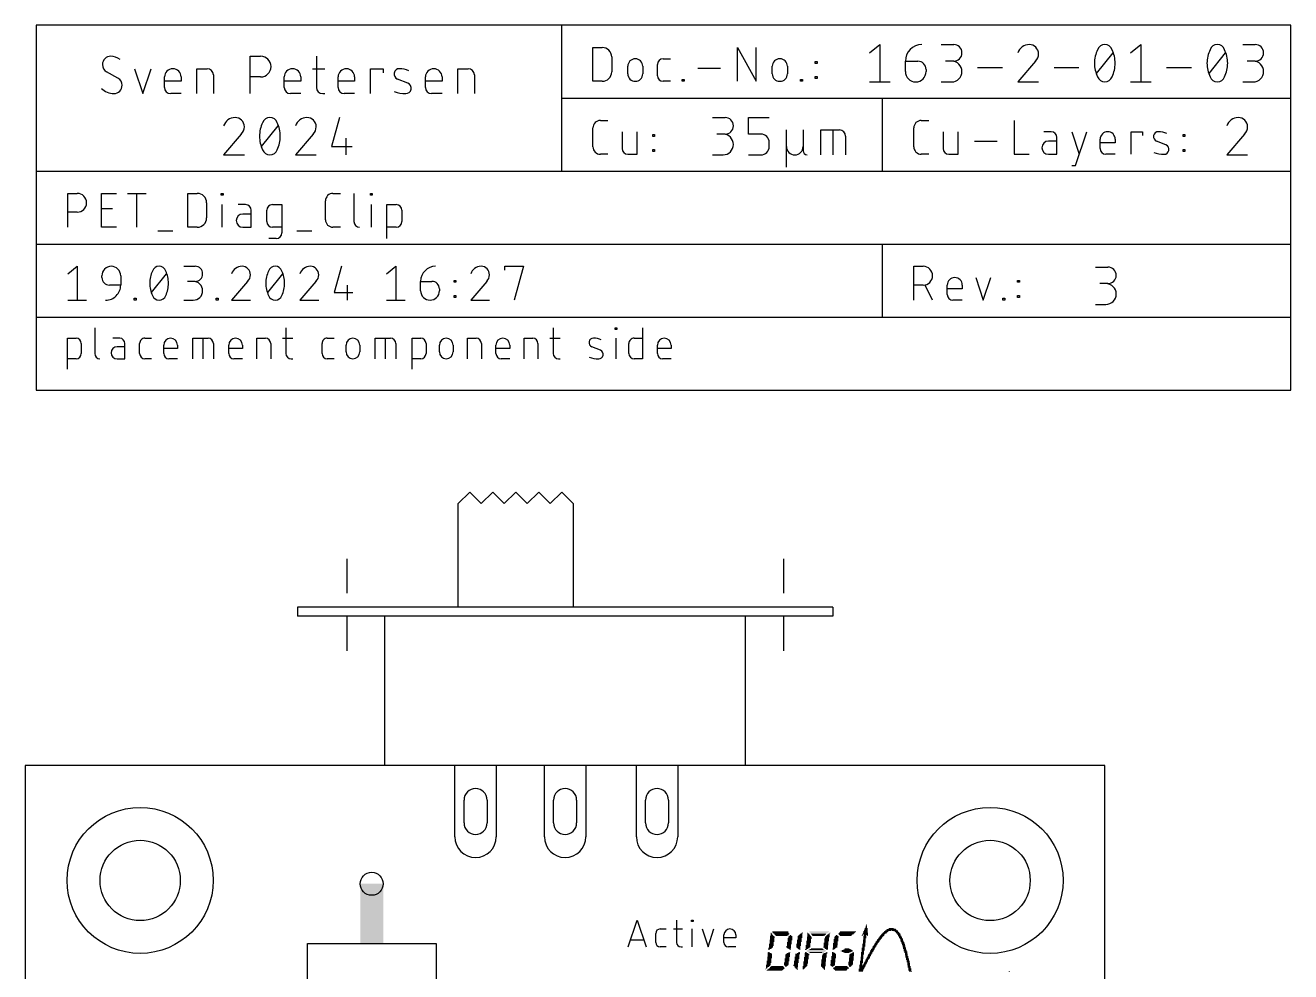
# Model space of a CAD drawing. Extents: x 0 to 55, y 0 to 109.
# Drawn here: x 0 to 55.1, y 68 to 109.2 of the extents above; entities that cross this region are included whole.
import ezdxf

# ---------------------------------------------------------------- set-up
doc = ezdxf.new("R2010")
doc.units = 0
for name, color, linetype in [('20', 30, 'CONTINUOUS'), ('21', 253, 'CONTINUOUS'), ('48', 6, 'CONTINUOUS'), ('51', 253, 'CONTINUOUS')]:
    doc.layers.add(name, color=color, linetype=linetype)

# ---------------------------------------------------------------- blocks, each defined once
blk = doc.blocks.new('RECT')
blk.add_solid([(-0.5, -0.5), (0.5, -0.5), (-0.5, 0.5), (0.5, 0.5)])

msp = doc.modelspace()

# ---------------------------------------------------------------- linework, layer by layer
at = {"layer": '20'}
for p, q in [((0, 77), (0, 0)), ((47, 77), (0, 77)), ((47, 0), (47, 77))]:
    msp.add_line(p, q, dxfattribs=at)
at = {"layer": '21'}
for p, q in [((3.0248, 96.0501), (3.0248, 94.9283)), ((11.3456, 96.0501), (11.3456, 94.9283)), ((22.9809, 96.0501), (22.9809, 94.9283)), ((25.6782, 95.9753), (25.6782, 96.0501)), ((25.6782, 96.0501), (25.753, 96.0501)), ((25.753, 95.9753), (25.6782, 95.9753)), ((25.753, 96.0501), (25.753, 95.9753)), ((26.8731, 96.0501), (26.8731, 94.7039)), ((1.8352, 94.2552), (1.8352, 95.6014)), ((1.8352, 95.6014), (2.2091, 95.6014)), ((2.4335, 95.377), (2.4335, 94.9283)), ((4.1083, 95.6014), (3.8091, 95.6014)), ((4.3327, 94.7039), (4.3327, 95.377)), ((4.9769, 94.9283), (4.9769, 95.377)), ((5.2012, 95.6014), (5.5004, 95.6014)), ((6.0244, 94.9283), (6.0244, 95.3022)), ((6.6227, 95.3022), (6.6227, 95.1526)), ((7.2893, 94.7039), (7.2893, 95.6014)), ((7.2893, 95.6014), (7.9624, 95.6014)), ((7.738, 94.7039), (7.738, 95.6014)), ((8.1867, 95.377), (8.1867, 94.7039)), ((8.8533, 94.9283), (8.8533, 95.3022)), ((9.4516, 95.3022), (9.4516, 95.1526)), ((10.0853, 94.7039), (10.0853, 95.6014)), ((10.0853, 95.6014), (10.4592, 95.6014)), ((10.6836, 95.377), (10.6836, 94.7039)), ((11.196, 95.6014), (11.6448, 95.6014)), ((12.9162, 94.9283), (12.9162, 95.377)), ((13.1406, 95.6014), (13.4397, 95.6014)), ((13.9637, 95.0031), (13.9637, 95.3022)), ((14.562, 95.3022), (14.562, 95.0031)), ((15.2286, 94.7039), (15.2286, 95.6014)), ((15.2286, 95.6014), (15.9017, 95.6014)), ((15.6773, 94.7039), (15.6773, 95.6014)), ((16.1261, 95.377), (16.1261, 94.7039)), ((16.8469, 94.2552), (16.8469, 95.6014)), ((16.8469, 95.6014), (17.2208, 95.6014)), ((17.4452, 95.377), (17.4452, 94.9283)), ((18.0246, 95.0031), (18.0246, 95.3022)), ((18.6229, 95.3022), (18.6229, 95.0031)), ((19.2566, 94.7039), (19.2566, 95.6014)), ((19.2566, 95.6014), (19.6305, 95.6014)), ((19.8549, 95.377), (19.8549, 94.7039)), ((20.4886, 94.9283), (20.4886, 95.3022)), ((21.0869, 95.3022), (21.0869, 95.1526)), ((21.7205, 94.7039), (21.7205, 95.6014)), ((21.7205, 95.6014), (22.0945, 95.6014)), ((22.3189, 95.377), (22.3189, 94.7039)), ((22.8313, 95.6014), (23.28, 95.6014)), ((25.7156, 94.7039), (25.7156, 95.6014)), ((26.2748, 94.9283), (26.2748, 95.377)), ((26.4991, 95.6014), (26.8731, 95.6014)), ((27.5153, 94.9283), (27.5153, 95.3022)), ((28.1137, 95.3022), (28.1137, 95.1526)), ((4.3327, 95.2274), (3.9961, 95.2274)), ((6.6227, 95.1526), (6.0244, 95.1526)), ((9.4516, 95.1526), (8.8533, 95.1526)), ((21.0869, 95.1526), (20.4886, 95.1526)), ((25.0356, 95.0778), (24.6617, 95.2274)), ((28.1137, 95.1526), (27.5153, 95.1526)), ((2.2091, 94.7039), (1.8352, 94.7039)), ((3.9961, 94.7039), (4.3327, 94.7039)), ((5.5004, 94.7039), (5.2012, 94.7039)), ((6.6227, 94.7039), (6.2487, 94.7039)), ((9.4516, 94.7039), (9.0777, 94.7039)), ((11.57, 94.7039), (11.6448, 94.7039)), ((13.4397, 94.7039), (13.1406, 94.7039)), ((17.2208, 94.7039), (16.8469, 94.7039)), ((21.0869, 94.7039), (20.7129, 94.7039)), ((23.2052, 94.7039), (23.28, 94.7039)), ((26.8731, 94.7039), (26.4991, 94.7039)), ((28.1137, 94.7039), (27.7397, 94.7039)), ((19.35, 88.9), (18.85, 88.4)), ((19.85, 88.4), (19.35, 88.9)), ((20.35, 88.9), (19.85, 88.4)), ((20.85, 88.4), (20.35, 88.9)), ((21.35, 88.9), (20.85, 88.4)), ((21.35, 88.9), (21.85, 88.4)), ((21.85, 88.4), (22.35, 88.9)), ((22.35, 88.9), (22.85, 88.4)), ((22.85, 88.4), (23.35, 88.9)), ((23.35, 88.9), (23.85, 88.4)), ((18.85, 83.9), (18.85, 88.4)), ((23.85, 88.4), (23.85, 83.9)), ((14, 86), (14, 84.5)), ((33, 86), (33, 84.5)), ((18.85, 83.9), (11.85, 83.9)), ((11.85, 83.9), (11.85, 83.5)), ((23.85, 83.9), (18.85, 83.9)), ((35.15, 83.9), (23.85, 83.9)), ((35.15, 83.9), (35.15, 83.5)), ((35.15, 83.5), (11.85, 83.5)), ((14, 83.5), (14, 82)), ((15.65, 77), (15.65, 83.5)), ((31.35, 77), (31.35, 83.5)), ((33, 83.5), (33, 82)), ((23.5, 77), (15.65, 77)), ((31.35, 77), (23.5, 77)), ((26.2446, 69.1071), (26.634, 70.2755)), ((26.634, 70.2755), (27.0235, 69.1071)), ((28.3506, 70.2755), (28.3506, 69.3018)), ((29.0019, 70.2105), (29.0019, 70.2755)), ((29.0019, 70.2755), (29.0668, 70.2755)), ((29.0668, 70.2105), (29.0019, 70.2105)), ((29.0668, 70.2755), (29.0668, 70.2105)), ((27.4425, 69.3018), (27.4425, 69.6912)), ((27.6372, 69.886), (27.8969, 69.886)), ((28.2207, 69.886), (28.6102, 69.886)), ((29.0343, 69.1071), (29.0343, 69.886)), ((29.4605, 69.886), (29.7201, 69.1071)), ((29.7201, 69.1071), (29.9798, 69.886)), ((30.413, 69.3018), (30.413, 69.6263)), ((30.9322, 69.4965), (30.413, 69.4965)), ((30.9322, 69.6263), (30.9322, 69.4965)), ((12.2813, 59.6525), (12.2813, 69.2525)), ((12.2813, 69.2525), (17.8813, 69.2525)), ((17.8813, 69.2525), (17.8813, 59.6525)), ((26.9261, 69.3992), (26.3419, 69.3992)), ((27.8969, 69.1071), (27.6372, 69.1071)), ((28.5453, 69.1071), (28.6102, 69.1071)), ((30.9322, 69.1071), (30.6077, 69.1071))]:
    msp.add_line(p, q, dxfattribs=at)
for centre, radius in [((5, 72), 3.1789), ((42, 72), 3.1789), ((5, 72), 1.7463), ((42, 72), 1.7463)]:
    msp.add_circle(centre, radius, dxfattribs=at)
for centre, radius, start, end in [((2.2091, 95.377), 0.2244, 0, 90), ((4.1083, 95.377), 0.2244, 0, 90), ((5.2012, 95.377), 0.2244, 89.9992, 180), ((6.3235, 95.3022), 0.2992, 0, 180), ((7.9624, 95.377), 0.2244, 0, 90), ((9.1525, 95.3022), 0.2992, 0, 180), ((10.4592, 95.377), 0.2244, 0, 90), ((13.1406, 95.377), 0.2244, 89.9992, 180), ((14.2629, 95.3022), 0.2992, 0, 180), ((15.9017, 95.377), 0.2244, 0, 90), ((17.2208, 95.377), 0.2244, 0, 90), ((18.3238, 95.3022), 0.2992, 0, 180), ((19.6305, 95.377), 0.2244, 0, 90), ((20.7877, 95.3022), 0.2992, 0, 180), ((22.0945, 95.377), 0.2244, 0, 90), ((24.7337, 95.4075), 0.1939, 89.181, 248.1986), ((24.7243, 94.7521), 0.8493, 65.7609, 89.181), ((26.4991, 95.377), 0.2244, 89.9992, 180), ((27.8145, 95.3022), 0.2992, 0, 180), ((2.2091, 94.9283), 0.2244, 270.0008, 0), ((3.2491, 94.9283), 0.2244, 180, 270), ((3.9961, 94.9657), 0.2618, 90, 270), ((5.2012, 94.9283), 0.2244, 180, 270), ((6.2487, 94.9283), 0.2244, 180, 270), ((9.0777, 94.9283), 0.2244, 180, 270), ((11.57, 94.9283), 0.2244, 180, 270), ((13.1406, 94.9283), 0.2244, 180, 270), ((14.2629, 95.0031), 0.2992, 180, 0), ((17.2208, 94.9283), 0.2244, 270.0008, 0), ((18.3238, 95.0031), 0.2992, 180, 0), ((20.7129, 94.9283), 0.2244, 180, 270), ((23.2052, 94.9283), 0.2244, 180, 270), ((24.979, 95.9722), 1.2684, 250.2096, 269.181), ((24.9636, 94.8978), 0.1939, 269.181, 68.1986), ((26.4991, 94.9283), 0.2244, 180, 270), ((27.7397, 94.9283), 0.2244, 180, 270), ((27.6372, 69.6912), 0.1947, 90, 180), ((30.6726, 69.6263), 0.2596, 0, 180), ((27.6372, 69.3018), 0.1947, 180, 270), ((28.5453, 69.3018), 0.1947, 180, 270), ((30.6077, 69.3018), 0.1947, 180, 270)]:
    msp.add_arc(centre, radius, start, end, dxfattribs=at)
at = {"layer": '48'}
for p, q in [((23.3362, 109.22), (0.4763, 109.22)), ((0.4763, 109.22), (0.4763, 102.87)), ((55.0862, 109.22), (23.3362, 109.22)), ((23.3362, 109.22), (23.3362, 106.045)), ((55.0862, 106.045), (55.0862, 109.22)), ((24.7079, 106.7816), (24.7079, 108.2548)), ((24.7079, 108.2548), (25.1171, 108.2548)), ((31.001, 106.7816), (31.001, 108.2548)), ((31.001, 108.2548), (31.8195, 106.7816)), ((31.8195, 106.7816), (31.8195, 108.2548)), ((36.7475, 108.0206), (37.199, 108.3818)), ((37.199, 108.3818), (37.199, 106.7562)), ((39.8737, 108.3818), (40.4156, 108.3818)), ((46.6333, 107.1174), (47.3558, 108.0206)), ((48.1061, 108.0206), (48.5577, 108.3818)), ((48.5577, 108.3818), (48.5577, 106.7562)), ((51.5311, 107.1174), (52.2536, 108.0206)), ((53.0039, 108.3818), (53.5458, 108.3818)), ((9.7942, 106.2482), (9.7942, 107.8738)), ((9.7942, 107.8738), (10.2458, 107.8738)), ((12.6758, 107.8738), (12.6758, 106.5191)), ((25.5263, 107.8456), (25.5263, 107.1908)), ((26.2267, 107.109), (26.2267, 107.4364)), ((26.8815, 107.4364), (26.8815, 107.109)), ((27.5172, 107.0271), (27.5172, 107.5182)), ((27.7627, 107.7637), (28.0901, 107.7637)), ((32.5199, 107.109), (32.5199, 107.4364)), ((33.1746, 107.4364), (33.1746, 107.109)), ((34.392, 107.5591), (34.392, 107.641)), ((34.392, 107.641), (34.4739, 107.641)), ((34.4739, 107.5591), (34.392, 107.5591)), ((34.4739, 107.641), (34.4739, 107.5591)), ((38.3106, 107.6593), (38.8524, 107.6593)), ((38.3106, 107.2078), (38.3106, 107.6593)), ((40.4156, 107.6593), (40.0543, 107.6593)), ((43.976, 107.6593), (43.2084, 106.7562)), ((53.5458, 107.6593), (53.1845, 107.6593)), ((4.0347, 106.9255), (3.538, 107.1965)), ((4.7572, 107.3319), (5.1185, 106.2482)), ((5.1185, 106.2482), (5.4797, 107.3319)), ((6.0598, 106.5191), (6.0598, 106.9707)), ((6.7823, 106.9707), (6.7823, 106.7901)), ((7.4666, 106.2482), (7.4666, 107.3319)), ((7.4666, 107.3319), (7.9182, 107.3319)), ((8.1891, 107.061), (8.1891, 106.2482)), ((10.2458, 106.9707), (9.7942, 106.9707)), ((11.2702, 106.5191), (11.2702, 106.9707)), ((11.9927, 106.9707), (11.9927, 106.7901)), ((12.4952, 107.3319), (13.0371, 107.3319)), ((13.6149, 106.5191), (13.6149, 106.9707)), ((14.3374, 106.9707), (14.3374, 106.7901)), ((15.0302, 106.2482), (15.0302, 107.3319)), ((15.0302, 107.3319), (15.5721, 107.3319)), ((15.5721, 107.3319), (15.5721, 107.1513)), ((16.6508, 106.6998), (16.1993, 106.8804)), ((17.4185, 106.5191), (17.4185, 106.9707)), ((18.141, 106.9707), (18.141, 106.7901)), ((18.8253, 106.2482), (18.8253, 107.3319)), ((18.8253, 107.3319), (19.2769, 107.3319)), ((19.5478, 107.061), (19.5478, 106.2482)), ((29.2839, 107.3545), (30.2661, 107.3545)), ((34.392, 106.9044), (34.392, 106.9862)), ((34.392, 106.9862), (34.4739, 106.9862)), ((34.4739, 106.9044), (34.392, 106.9044)), ((34.4739, 106.9862), (34.4739, 106.9044)), ((39.2137, 107.2981), (39.2137, 107.2078)), ((41.4507, 107.3884), (42.5344, 107.3884)), ((44.7854, 107.3884), (45.8691, 107.3884)), ((49.6832, 107.3884), (50.7669, 107.3884)), ((6.7823, 106.7901), (6.0598, 106.7901)), ((11.9927, 106.7901), (11.2702, 106.7901)), ((14.3374, 106.7901), (13.6149, 106.7901)), ((18.141, 106.7901), (17.4185, 106.7901)), ((25.1171, 106.7816), (24.7079, 106.7816)), ((28.0901, 106.7816), (27.7627, 106.7816)), ((28.5944, 106.7816), (28.5944, 106.8634)), ((28.5944, 106.8634), (28.6762, 106.8634)), ((28.6762, 106.7816), (28.5944, 106.7816)), ((28.6762, 106.8634), (28.6762, 106.7816)), ((33.7478, 106.7816), (33.7478, 106.8634)), ((33.7478, 106.8634), (33.8297, 106.8634)), ((33.8297, 106.7816), (33.7478, 106.7816)), ((33.8297, 106.8634), (33.8297, 106.7816)), ((36.7475, 106.7562), (37.6506, 106.7562)), ((39.8737, 106.7562), (40.3252, 106.7562)), ((43.2084, 106.7562), (44.1115, 106.7562)), ((48.1061, 106.7562), (49.0092, 106.7562)), ((53.0039, 106.7562), (53.4555, 106.7562)), ((6.7823, 106.2482), (6.3308, 106.2482)), ((11.9927, 106.2482), (11.5412, 106.2482)), ((12.9468, 106.2482), (13.0371, 106.2482)), ((14.3374, 106.2482), (13.8858, 106.2482)), ((18.141, 106.2482), (17.6894, 106.2482)), ((23.3362, 106.045), (23.3362, 102.87)), ((23.3362, 106.045), (37.3062, 106.045)), ((37.3062, 106.045), (55.0862, 106.045)), ((37.3062, 106.045), (37.3062, 102.87)), ((55.0862, 102.87), (55.0862, 106.045)), ((10.2872, 103.9424), (11.0097, 104.8456)), ((13.6844, 105.2068), (13.3231, 103.9424)), ((24.7079, 103.934), (24.7079, 104.7524)), ((25.0352, 105.0798), (25.3626, 105.0798)), ((29.9212, 105.2068), (30.4631, 105.2068)), ((31.4843, 104.4843), (31.4843, 105.2068)), ((31.4843, 105.2068), (32.3874, 105.2068)), ((33.1369, 103.0393), (33.1369, 104.6649)), ((33.8593, 104.6649), (33.8593, 103.9424)), ((34.6245, 103.5812), (34.6245, 104.6649)), ((34.6245, 104.6649), (35.4373, 104.6649)), ((35.1663, 103.5812), (35.1663, 104.6649)), ((38.6778, 103.934), (38.6778, 104.7524)), ((39.0052, 105.0798), (39.3326, 105.0798)), ((43.0471, 105.0798), (43.0471, 103.6066)), ((9.4014, 104.4843), (8.6338, 103.5812)), ((12.5277, 104.4843), (11.76, 103.5812)), ((13.9553, 104.3037), (13.9553, 103.5812)), ((25.9839, 104.5887), (25.9839, 103.8521)), ((26.6387, 103.6066), (26.6387, 104.5887)), ((27.311, 104.3841), (27.311, 104.466)), ((27.311, 104.466), (27.3928, 104.466)), ((27.3928, 104.3841), (27.311, 104.3841)), ((27.3928, 104.466), (27.3928, 104.3841)), ((30.4631, 104.4843), (30.1018, 104.4843)), ((32.0262, 104.4843), (31.4843, 104.4843)), ((32.3874, 103.9424), (32.3874, 104.1231)), ((35.7082, 104.394), (35.7082, 103.5812)), ((39.9539, 104.5887), (39.9539, 103.8521)), ((40.6087, 103.6066), (40.6087, 104.5887)), ((41.3264, 104.1795), (42.3085, 104.1795)), ((44.6652, 104.5887), (44.3378, 104.5887)), ((44.9107, 104.1795), (44.5424, 104.1795)), ((44.9107, 103.6066), (44.9107, 104.3432)), ((45.5534, 104.5887), (45.8807, 103.6066)), ((45.7171, 103.1155), (46.2081, 104.5887)), ((46.7922, 103.8521), (46.7922, 104.2614)), ((47.4469, 104.2614), (47.4469, 104.0977)), ((48.1405, 103.6066), (48.1405, 104.5887)), ((48.1405, 104.5887), (48.6316, 104.5887)), ((48.6316, 104.5887), (48.6316, 104.425)), ((49.6531, 104.0158), (49.2439, 104.1795)), ((50.3987, 104.3841), (50.3987, 104.466)), ((50.3987, 104.466), (50.4805, 104.466)), ((50.4805, 104.3841), (50.3987, 104.3841)), ((50.4805, 104.466), (50.4805, 104.3841)), ((53.0726, 104.4843), (52.305, 103.5812)), ((8.6338, 103.5812), (9.5369, 103.5812)), ((11.76, 103.5812), (12.6631, 103.5812)), ((13.3231, 103.9424), (14.2262, 103.9424)), ((25.3626, 103.6066), (25.0352, 103.6066)), ((26.2295, 103.6066), (26.6387, 103.6066)), ((27.311, 103.7294), (27.311, 103.8112)), ((27.311, 103.8112), (27.3928, 103.8112)), ((27.3928, 103.7294), (27.311, 103.7294)), ((27.3928, 103.8112), (27.3928, 103.7294)), ((29.9212, 103.5812), (30.3728, 103.5812)), ((31.4843, 103.5812), (32.0262, 103.5812)), ((33.8593, 103.9424), (33.8593, 103.7618)), ((39.3326, 103.6066), (39.0052, 103.6066)), ((40.1995, 103.6066), (40.6087, 103.6066)), ((43.0471, 103.6066), (43.7018, 103.6066)), ((44.5424, 103.6066), (44.9107, 103.6066)), ((47.4469, 104.0977), (46.7922, 104.0977)), ((47.4469, 103.6066), (47.0377, 103.6066)), ((50.3987, 103.7294), (50.3987, 103.8112)), ((50.3987, 103.8112), (50.4805, 103.8112)), ((50.4805, 103.7294), (50.3987, 103.7294)), ((50.4805, 103.8112), (50.4805, 103.7294)), ((52.305, 103.5812), (53.2081, 103.5812)), ((45.5534, 103.1155), (45.7171, 103.1155)), ((0.4763, 102.87), (0.4763, 99.695)), ((0.4763, 102.87), (23.3362, 102.87)), ((23.3362, 102.87), (37.3062, 102.87)), ((37.3062, 102.87), (55.0862, 102.87)), ((55.0862, 99.695), (55.0862, 102.87)), ((1.8478, 100.4316), (1.8478, 101.9048)), ((1.8478, 101.9048), (2.2571, 101.9048)), ((3.312, 100.4316), (3.312, 101.9048)), ((3.312, 101.9048), (3.9667, 101.9048)), ((4.4481, 101.9048), (5.2665, 101.9048)), ((4.8573, 100.4316), (4.8573, 101.9048)), ((7.0743, 100.4316), (7.0743, 101.9048)), ((7.0743, 101.9048), (7.4836, 101.9048)), ((7.8928, 101.4956), (7.8928, 100.8408)), ((8.5328, 101.823), (8.5328, 101.9048)), ((8.5328, 101.9048), (8.6146, 101.9048)), ((8.6146, 101.823), (8.5328, 101.823)), ((8.5737, 100.4316), (8.5737, 101.4137)), ((8.6146, 101.9048), (8.6146, 101.823)), ((9.588, 101.4137), (9.2606, 101.4137)), ((10.7622, 101.4137), (11.1715, 101.4137)), ((11.1715, 101.4137), (11.1715, 100.1861)), ((13.0652, 100.759), (13.0652, 101.5774)), ((13.3926, 101.9048), (13.72, 101.9048)), ((14.306, 101.9048), (14.306, 100.6771)), ((15.0242, 101.823), (15.0242, 101.9048)), ((15.0242, 101.9048), (15.106, 101.9048)), ((15.106, 101.823), (15.0242, 101.823)), ((15.0651, 100.4316), (15.0651, 101.4137)), ((15.106, 101.9048), (15.106, 101.823)), ((15.7378, 99.9405), (15.7378, 101.4137)), ((15.7378, 101.4137), (16.1471, 101.4137)), ((2.2571, 101.0864), (1.8478, 101.0864)), ((3.312, 101.25), (3.803, 101.25)), ((9.8335, 101.0045), (9.4652, 101.0045)), ((9.8335, 100.4316), (9.8335, 101.1682)), ((10.5167, 100.6771), (10.5167, 101.1682)), ((16.3926, 101.1682), (16.3926, 100.6771)), ((3.9667, 100.4316), (3.312, 100.4316)), ((5.7687, 100.2679), (6.4235, 100.2679)), ((7.4836, 100.4316), (7.0743, 100.4316)), ((9.4652, 100.4316), (9.8335, 100.4316)), ((11.1715, 100.4316), (10.7622, 100.4316)), ((11.8141, 100.2679), (12.4689, 100.2679)), ((13.72, 100.4316), (13.3926, 100.4316)), ((16.1471, 100.4316), (15.7378, 100.4316)), ((10.9259, 99.9405), (10.5985, 99.9405)), ((0.4763, 99.695), (0.4763, 96.52)), ((0.4763, 99.695), (37.3062, 99.695)), ((37.3062, 99.695), (55.0862, 99.695)), ((37.3062, 99.695), (37.3062, 96.52)), ((55.0862, 96.52), (55.0862, 99.695)), ((1.8478, 98.4024), (2.2571, 98.7298)), ((2.2571, 98.7298), (2.2571, 97.2566)), ((6.9022, 98.7298), (7.3933, 98.7298)), ((13.7705, 98.7298), (13.4431, 97.584)), ((15.7225, 98.4024), (16.1318, 98.7298)), ((16.1318, 98.7298), (16.1318, 97.2566)), ((20.876, 98.5661), (20.876, 98.7298)), ((20.876, 98.7298), (21.6944, 98.7298)), ((21.6944, 98.7298), (21.2852, 97.2566)), ((38.6778, 97.2566), (38.6778, 98.7298)), ((38.6778, 98.7298), (39.0871, 98.7298)), ((46.59, 98.6981), (47.1318, 98.6981)), ((3.3344, 98.2387), (3.3344, 98.3206)), ((4.1529, 98.3206), (4.1529, 97.9114)), ((5.4975, 97.584), (6.1522, 98.4024)), ((7.3933, 98.075), (7.0659, 98.075)), ((9.6791, 98.075), (8.9834, 97.2566)), ((10.5518, 97.584), (11.2066, 98.4024)), ((12.6522, 98.075), (11.9566, 97.2566)), ((17.2091, 98.075), (17.7002, 98.075)), ((17.2091, 97.6658), (17.2091, 98.075)), ((18.6676, 98.0341), (18.6676, 98.116)), ((18.6676, 98.116), (18.7494, 98.116)), ((18.7494, 98.116), (18.7494, 98.0341)), ((20.0851, 98.075), (19.3894, 97.2566)), ((41.3747, 98.2387), (41.702, 97.2566)), ((41.702, 97.2566), (42.0294, 98.2387)), ((43.1972, 98.0341), (43.1972, 98.116)), ((43.1972, 98.116), (43.2791, 98.116)), ((43.2791, 98.116), (43.2791, 98.0341)), ((4.1529, 97.9114), (3.6618, 97.9114)), ((13.4431, 97.584), (14.2616, 97.584)), ((14.016, 97.9114), (14.016, 97.2566)), ((18.0276, 97.7477), (18.0276, 97.6658)), ((18.7494, 98.0341), (18.6676, 98.0341)), ((39.0871, 97.9114), (38.6778, 97.9114)), ((39.4963, 97.2566), (39.1689, 97.9114)), ((40.1358, 97.5021), (40.1358, 97.9114)), ((40.7906, 97.7477), (40.1358, 97.7477)), ((40.7906, 97.9114), (40.7906, 97.7477)), ((43.2791, 98.0341), (43.1972, 98.0341)), ((47.1318, 97.9756), (46.7706, 97.9756)), ((1.8478, 97.2566), (2.6663, 97.2566)), ((4.7433, 97.2566), (4.7433, 97.3384)), ((4.7433, 97.3384), (4.8252, 97.3384)), ((4.8252, 97.2566), (4.7433, 97.2566)), ((4.8252, 97.3384), (4.8252, 97.2566)), ((6.9022, 97.2566), (7.3114, 97.2566)), ((8.3111, 97.2566), (8.3111, 97.3384)), ((8.3111, 97.3384), (8.3929, 97.3384)), ((8.3929, 97.2566), (8.3111, 97.2566)), ((8.3929, 97.3384), (8.3929, 97.2566)), ((8.9834, 97.2566), (9.8018, 97.2566)), ((11.9566, 97.2566), (12.775, 97.2566)), ((15.7225, 97.2566), (16.541, 97.2566)), ((18.6676, 97.3794), (18.6676, 97.4612)), ((18.6676, 97.4612), (18.7494, 97.4612)), ((18.7494, 97.3794), (18.6676, 97.3794)), ((18.7494, 97.4612), (18.7494, 97.3794)), ((19.3894, 97.2566), (20.2079, 97.2566)), ((40.7906, 97.2566), (40.3814, 97.2566)), ((42.5531, 97.2566), (42.5531, 97.3384)), ((42.5531, 97.3384), (42.6349, 97.3384)), ((42.6349, 97.2566), (42.5531, 97.2566)), ((42.6349, 97.3384), (42.6349, 97.2566)), ((43.1972, 97.3794), (43.1972, 97.4612)), ((43.1972, 97.4612), (43.2791, 97.4612)), ((43.2791, 97.3794), (43.1972, 97.3794)), ((43.2791, 97.4612), (43.2791, 97.3794)), ((46.59, 97.0725), (47.0415, 97.0725)), ((0.4763, 96.52), (0.4763, 93.345)), ((0.4763, 96.52), (37.3062, 96.52)), ((37.3062, 96.52), (55.0862, 96.52)), ((55.0862, 93.345), (55.0862, 96.52)), ((0.4763, 93.345), (55.0862, 93.345))]:
    msp.add_line(p, q, dxfattribs=at)
for centre, radius, start, end in [((25.1171, 107.8456), 0.4092, 359.9996, 90), ((39.0331, 107.6593), 0.7225, 90.0002, 180), ((40.4156, 108.0206), 0.3612, 270, 90), ((43.7051, 107.8597), 0.5221, 90.0001, 162.0549), ((43.7051, 107.9754), 0.4064, 0, 90), ((43.6749, 107.9754), 0.4365, 313.6036, 359.9997), ((47.8826, 107.569), 1.3396, 154.0109, 180.0001), ((46.9946, 108.0477), 0.3342, 90.0001, 161.0756), ((46.9946, 108.0476), 0.3342, 18.9248, 90), ((46.1065, 107.569), 1.3396, 360, 25.9891), ((52.7804, 107.569), 1.3396, 154.0109, 180.0001), ((51.8923, 108.0477), 0.3342, 90.0001, 161.0756), ((51.8923, 108.0476), 0.3342, 18.9248, 90), ((51.0043, 107.569), 1.3396, 360, 25.9891), ((53.5458, 108.0206), 0.3612, 270, 90), ((3.7242, 107.5126), 0.3669, 179.9998, 239.49), ((3.7186, 107.5126), 0.3612, 89.9995, 180), ((3.7186, 107.1965), 0.6773, 53.1301, 89.9995), ((10.2458, 107.4222), 0.4516, 270, 90), ((26.5541, 107.4364), 0.3274, 0, 180), ((27.7627, 107.5182), 0.2455, 90, 180), ((32.8473, 107.4364), 0.3274, 0, 180), ((38.8524, 107.2981), 0.3612, 0, 90), ((40.3252, 107.2078), 0.4516, 270, 90), ((47.8826, 107.569), 1.3396, 180, 205.9889), ((46.1065, 107.569), 1.3396, 334.0111, 360), ((52.7804, 107.569), 1.3396, 180, 205.9889), ((51.0043, 107.569), 1.3396, 334.0111, 360), ((53.4555, 107.2078), 0.4516, 270, 90), ((3.8484, 106.6094), 0.3669, 0, 59.4898), ((6.4211, 106.9707), 0.3612, 0, 180), ((7.9182, 107.061), 0.2709, 0.0007, 90), ((11.6315, 106.9707), 0.3612, 0, 180), ((13.9762, 106.9707), 0.3612, 0, 180), ((16.2862, 107.0978), 0.2342, 89.1818, 248.1988), ((16.2749, 106.3065), 1.0256, 65.7611, 89.1818), ((17.7797, 106.9707), 0.3612, 0, 180), ((19.2769, 107.061), 0.2709, 0.0007, 90), ((25.1171, 107.1908), 0.4092, 270.0004, 360), ((26.5541, 107.109), 0.3274, 180, 0), ((27.7627, 107.0271), 0.2455, 180, 270), ((32.8473, 107.109), 0.3274, 180, 0), ((38.7621, 107.2078), 0.4516, 180, 0), ((46.9946, 107.0904), 0.3342, 198.925, 270), ((46.9946, 107.0904), 0.3342, 269.9999, 341.0745), ((51.8923, 107.0904), 0.3342, 198.925, 270), ((51.8923, 107.0904), 0.3342, 269.9999, 341.0745), ((3.8541, 107.0113), 0.7631, 224.7608, 269.9999), ((3.8541, 106.6094), 0.3612, 270, 0), ((6.3308, 106.5191), 0.2709, 180, 270), ((11.5412, 106.5191), 0.2709, 180, 270), ((12.9468, 106.5191), 0.2709, 180, 270), ((13.8858, 106.5191), 0.2709, 180, 270), ((16.5824, 107.7796), 1.5316, 250.2089, 269.1818), ((16.5639, 106.4823), 0.2342, 269.1818, 68.1988), ((17.6894, 106.5191), 0.2709, 180, 270), ((9.1305, 104.6847), 0.5221, 90.0001, 162.0549), ((9.1305, 104.8004), 0.4064, 0, 90), ((9.1004, 104.8004), 0.4365, 313.6036, 359.9997), ((11.5365, 104.394), 1.3396, 154.0109, 180.0001), ((10.6484, 104.8727), 0.3342, 90.0001, 161.0756), ((10.6484, 104.8726), 0.3342, 18.9248, 90), ((9.7604, 104.394), 1.3396, 360, 25.9891), ((12.2567, 104.6847), 0.5221, 90.0001, 162.0549), ((12.2567, 104.8004), 0.4064, 0, 90), ((12.2266, 104.8004), 0.4365, 313.6036, 359.9997), ((25.0352, 104.7524), 0.3274, 90.0005, 180), ((30.4631, 104.8456), 0.3612, 270, 90), ((35.4373, 104.394), 0.2709, 0, 90), ((39.0052, 104.7524), 0.3274, 90.0005, 180), ((52.8017, 104.6847), 0.5221, 90.0001, 162.0549), ((52.8017, 104.8004), 0.4064, 0, 90), ((52.7715, 104.8004), 0.4365, 313.6036, 359.9997), ((11.5365, 104.394), 1.3396, 180, 205.9889), ((9.7604, 104.394), 1.3396, 334.0111, 360), ((30.3728, 104.0328), 0.4516, 270, 90), ((32.0262, 104.1231), 0.3612, 0, 90), ((44.5424, 103.8931), 0.2865, 90, 270), ((44.6652, 104.3432), 0.2455, 0, 90), ((47.1196, 104.2614), 0.3274, 0, 180), ((49.3227, 104.3765), 0.2122, 89.1816, 248.1986), ((49.3125, 103.6594), 0.9294, 65.761, 89.1816), ((10.6484, 103.9154), 0.3342, 198.925, 270), ((10.6484, 103.9154), 0.3342, 269.9999, 341.0745), ((25.0352, 103.934), 0.3274, 180, 270), ((26.2295, 103.8521), 0.2455, 180, 270), ((32.0262, 103.9424), 0.3612, 270, 0), ((33.4981, 103.9424), 0.3612, 180, 0), ((34.04, 103.7618), 0.1806, 180, 270), ((39.0052, 103.934), 0.3274, 180, 270), ((40.1995, 103.8521), 0.2455, 180, 270), ((47.0377, 103.8521), 0.2455, 180, 270), ((49.5911, 104.9945), 1.388, 250.2089, 269.1815), ((49.5743, 103.8188), 0.2122, 269.1816, 68.1989), ((2.2571, 101.4956), 0.4092, 270, 90), ((7.4836, 101.4956), 0.4092, 359.9996, 90), ((9.588, 101.1682), 0.2455, 0, 90), ((10.7622, 101.1682), 0.2455, 90, 180), ((13.3926, 101.5774), 0.3274, 90.0005, 180), ((16.1471, 101.1682), 0.2455, 0, 90), ((7.4836, 100.8408), 0.4092, 270.0004, 360), ((9.4652, 100.7181), 0.2865, 90, 270), ((10.7622, 100.6771), 0.2455, 180, 270), ((13.3926, 100.759), 0.3274, 180, 270), ((14.5515, 100.6771), 0.2455, 180, 270), ((16.1471, 100.6771), 0.2455, 270, 0), ((10.9259, 100.1861), 0.2455, 270.0015, 0), ((3.7436, 98.3206), 0.4092, 0, 180), ((5.8248, 98.427), 0.3028, 90, 161.0756), ((5.8248, 98.427), 0.3028, 18.9237, 90.0001), ((7.3933, 98.4024), 0.3274, 270, 90), ((9.4335, 98.2566), 0.4732, 90, 162.0549), ((9.4335, 98.3615), 0.3683, 0, 90), ((10.8792, 98.427), 0.3028, 90, 161.0756), ((10.8792, 98.427), 0.3028, 18.9237, 90.0001), ((12.4067, 98.2566), 0.4732, 90, 162.0549), ((12.4067, 98.3615), 0.3683, 0, 90), ((17.8639, 98.075), 0.6548, 90.0003, 180), ((19.8396, 98.2566), 0.4732, 90, 162.0549), ((19.8396, 98.3615), 0.3683, 0, 90), ((39.0871, 98.3206), 0.4092, 270, 90), ((47.1318, 98.3368), 0.3612, 270, 90), ((3.6618, 98.2387), 0.3274, 179.9995, 270), ((6.6297, 97.9932), 1.214, 154.0109, 180), ((5.0201, 97.9932), 1.214, 360, 25.9897), ((7.3114, 97.6658), 0.4092, 270, 90), ((9.4063, 98.3615), 0.3956, 313.6022, 0), ((11.684, 97.9932), 1.214, 154.0109, 180), ((10.0744, 97.9932), 1.214, 360, 25.9897), ((12.3794, 98.3615), 0.3956, 313.6022, 0), ((17.7002, 97.7477), 0.3274, 0, 90), ((19.8123, 98.3615), 0.3956, 313.6022, 0), ((40.4632, 97.9114), 0.3274, 0, 180), ((3.4981, 97.9114), 0.6548, 269.9997, 360), ((6.6297, 97.9932), 1.214, 180, 205.9889), ((5.02, 97.9932), 1.214, 334.0105, 359.9999), ((11.684, 97.9932), 1.214, 180, 205.9889), ((10.0744, 97.9932), 1.214, 334.0105, 359.9999), ((17.6183, 97.6658), 0.4092, 180, 0), ((47.0415, 97.524), 0.4516, 270, 90), ((5.8248, 97.5594), 0.3028, 198.9251, 270.0001), ((5.8248, 97.5594), 0.3028, 270, 341.0759), ((10.8792, 97.5594), 0.3028, 198.9251, 270.0001), ((10.8792, 97.5594), 0.3028, 270, 341.0759), ((40.3814, 97.5021), 0.2455, 180, 270)]:
    msp.add_arc(centre, radius, start, end, dxfattribs=at)
at = {"layer": '51'}
for p, q in [((18.7, 73.9), (18.7, 77)), ((20.5, 77), (20.5, 73.9)), ((22.6, 73.9), (22.6, 77)), ((24.4, 77), (24.4, 73.9)), ((26.6, 73.9), (26.6, 77)), ((28.4, 77), (28.4, 73.9)), ((19.1, 74.5), (19.1, 75.5)), ((20.1, 75.5), (20.1, 74.5)), ((23, 74.5), (23, 75.5)), ((24, 75.5), (24, 74.5)), ((27, 74.5), (27, 75.5)), ((28, 75.5), (28, 74.5))]:
    msp.add_line(p, q, dxfattribs=at)
msp.add_circle((15.0813, 71.8525), 0.5, dxfattribs=at)
for centre, radius, start, end in [((19.6, 75.5), 0.5, 0, 180), ((23.5, 75.5), 0.5, 0, 180), ((27.5, 75.5), 0.5, 0, 180), ((19.6, 74.5), 0.5, 180, 0), ((23.5, 74.5), 0.5, 180, 0), ((27.5, 74.5), 0.5, 180, 0), ((19.6, 73.9), 0.9, 180, 0), ((23.5, 73.9), 0.9, 180, 0), ((27.5, 73.9), 0.9, 180, 0)]:
    msp.add_arc(centre, radius, start, end, dxfattribs=at)

# ---------------------------------------------------------------- block references
at = {"layer": '21', "xscale": 1.6, "rotation": 270}
msp.add_blockref('RECT', (15.0813, 70.0525), dxfattribs=at)
at = {"layer": '21', "yscale": 0.0254}
for p, xscale in [((36.6141, 70.0215), 0.0508), ((36.6141, 69.996), 0.0508), ((36.6141, 69.9707), 0.0508), ((36.6268, 70.0722), 0.0254), ((36.6268, 70.0469), 0.0254), ((32.4993, 69.4119), 0.2032), ((32.4993, 69.5897), 0.1524), ((32.512, 69.5643), 0.1778), ((32.5247, 69.5388), 0.2032), ((32.5247, 69.5135), 0.2032), ((32.512, 69.4881), 0.1778), ((32.512, 69.4626), 0.1778), ((32.512, 69.4373), 0.1778), ((32.4612, 69.7167), 0.0254), ((32.4739, 69.6912), 0.0508), ((32.4866, 69.6659), 0.0762), ((32.4866, 69.6405), 0.0762), ((32.4993, 69.615), 0.1016), ((32.8676, 69.7674), 0.6858), ((32.8676, 69.7421), 0.6858), ((32.893, 69.7167), 0.6858), ((32.9184, 69.6912), 0.6858), ((32.9311, 69.6659), 0.6604), ((32.9311, 69.6405), 0.6096), ((32.9311, 69.615), 0.5588), ((32.9184, 69.5897), 0.4826), ((33.2867, 69.4881), 0.2032), ((33.2867, 69.4626), 0.2032), ((33.2867, 69.4373), 0.2032), ((33.2867, 69.4119), 0.2032), ((33.2994, 69.5388), 0.1778), ((33.2994, 69.5135), 0.1778), ((33.3121, 69.5643), 0.1524), ((33.3121, 69.5897), 0.1016), ((33.3121, 69.615), 0.0508), ((33.6931, 69.4119), 0.2032), ((33.7185, 69.5643), 0.2032), ((33.7185, 69.5388), 0.2032), ((33.7185, 69.5135), 0.2032), ((33.7058, 69.4881), 0.1778), ((33.7058, 69.4626), 0.1778), ((33.7058, 69.4373), 0.1778), ((33.7312, 69.5897), 0.1778), ((33.7439, 69.615), 0.1524), ((33.7566, 69.6405), 0.127), ((33.7693, 69.6659), 0.1016), ((33.8074, 69.6912), 0.0762), ((33.8201, 69.7167), 0.0508), ((33.8328, 69.7421), 0.0254), ((34.1249, 69.5388), 0.2032), ((34.1249, 69.5135), 0.2032), ((34.1249, 69.4881), 0.2032), ((34.1249, 69.4626), 0.2032), ((34.1122, 69.4373), 0.1778), ((34.1122, 69.4119), 0.1778), ((34.0614, 69.7167), 0.0254), ((34.0741, 69.6912), 0.0508), ((34.0868, 69.6659), 0.0762), ((34.0995, 69.6405), 0.1016), ((34.1122, 69.615), 0.127), ((34.1122, 69.5897), 0.127), ((34.1249, 69.5643), 0.1524), ((34.5567, 69.7674), 0.8636), ((34.5567, 69.7421), 0.8128), ((34.544, 69.7167), 0.7366), ((34.5313, 69.6912), 0.7112), ((34.5313, 69.6659), 0.6604), ((34.5313, 69.6405), 0.6096), ((34.5313, 69.615), 0.5588), ((34.5186, 69.5897), 0.4826), ((34.8869, 69.4626), 0.2032), ((34.8869, 69.4373), 0.2032), ((34.8869, 69.4119), 0.2032), ((34.9123, 69.5388), 0.2032), ((34.8996, 69.5135), 0.1778), ((34.8996, 69.4881), 0.1778), ((34.925, 69.5643), 0.1778), ((34.9377, 69.5897), 0.1524), ((34.9504, 69.615), 0.127), ((34.9631, 69.6405), 0.1016), ((34.9885, 69.6659), 0.0508), ((35.0012, 69.6912), 0.0254), ((35.0266, 69.7167), 0.0254), ((35.2933, 69.4373), 0.2032), ((35.2933, 69.4119), 0.2032), ((35.3187, 69.5388), 0.2032), ((35.306, 69.5135), 0.1778), ((35.306, 69.4881), 0.1778), ((35.306, 69.4626), 0.1778), ((35.3187, 69.5643), 0.1524), ((35.3187, 69.5897), 0.1016), ((35.3187, 69.615), 0.0508), ((35.7378, 69.6912), 0.6858), ((35.7251, 69.6659), 0.6604), ((35.7632, 69.7167), 0.6858), ((35.7124, 69.6405), 0.5842), ((35.7886, 69.7421), 0.6858), ((35.7124, 69.615), 0.5334), ((35.814, 69.7674), 0.6858), ((35.7124, 69.5897), 0.4826), ((36.4363, 69.615), 0.0508), ((36.5633, 69.6659), 0.254), ((36.4617, 69.6405), 0.0508), ((36.576, 69.7167), 0.2286), ((36.576, 69.6912), 0.2286), ((36.5252, 69.4119), 0.127), ((36.576, 69.7929), 0.1778), ((36.576, 69.7674), 0.1778), ((36.576, 69.7421), 0.1778), ((36.5506, 69.5897), 0.127), ((36.5506, 69.5643), 0.127), ((36.5506, 69.5388), 0.127), ((36.5506, 69.5135), 0.127), ((36.5506, 69.4881), 0.127), ((36.5379, 69.4626), 0.1016), ((36.5379, 69.4373), 0.1016), ((36.5887, 69.8436), 0.1524), ((36.5887, 69.8183), 0.1524), ((36.6014, 69.6405), 0.1778), ((36.5633, 69.615), 0.1016), ((36.6014, 69.9198), 0.127), ((36.6014, 69.8945), 0.127), ((36.6014, 69.8691), 0.127), ((36.6014, 69.9453), 0.0762), ((36.6649, 69.615), 0.0508), ((36.6776, 69.5897), 0.0254), ((37.1475, 69.4119), 0.1524), ((37.1729, 69.4373), 0.1524), ((37.1983, 69.4626), 0.1524), ((37.2237, 69.5135), 0.1524), ((37.211, 69.4881), 0.127), ((37.2491, 69.5388), 0.1524), ((37.2745, 69.5643), 0.1524), ((37.3126, 69.615), 0.1778), ((37.2999, 69.5897), 0.1524), ((37.3253, 69.6405), 0.1524), ((37.3507, 69.6659), 0.1524), ((37.3888, 69.6912), 0.1778), ((37.4142, 69.7167), 0.1778), ((37.4396, 69.7421), 0.1778), ((37.465, 69.7674), 0.1778), ((37.5031, 69.7929), 0.2032), ((37.5666, 69.8183), 0.2794), ((37.7063, 69.8436), 0.4572), ((37.7063, 69.8691), 0.4064), ((37.719, 69.8945), 0.3302), ((37.7063, 69.9198), 0.2032), ((37.8587, 69.8183), 0.254), ((37.8968, 69.7929), 0.1778), ((37.9349, 69.7674), 0.1524), ((37.9603, 69.7421), 0.1524), ((37.9857, 69.7167), 0.1524), ((38.0111, 69.6912), 0.1524), ((38.0238, 69.6659), 0.127), ((38.0365, 69.6405), 0.1524), ((38.0492, 69.615), 0.127), ((38.0619, 69.5897), 0.1524), ((38.0746, 69.5643), 0.127), ((38.1, 69.5388), 0.127), ((38.1, 69.5135), 0.127), ((38.1254, 69.4881), 0.127), ((38.1254, 69.4626), 0.127), ((38.1508, 69.4373), 0.127), ((38.1508, 69.4119), 0.127), ((32.3723, 68.8531), 0.1016), ((32.4231, 69.0563), 0.1524), ((32.4104, 69.0309), 0.127), ((32.385, 69.0055), 0.0762), ((32.3596, 68.9801), 0.0254), ((32.3596, 68.8785), 0.0254), ((32.4739, 69.234), 0.2032), ((32.4739, 69.2087), 0.2032), ((32.4739, 69.1833), 0.2032), ((32.4739, 69.1578), 0.2032), ((32.4612, 69.1325), 0.1778), ((32.4612, 69.1071), 0.1778), ((32.4612, 69.0816), 0.1778), ((32.4993, 69.3864), 0.2032), ((32.4993, 69.3611), 0.2032), ((32.4993, 69.3357), 0.2032), ((32.4866, 69.3102), 0.1778), ((32.4866, 69.2849), 0.1778), ((32.4866, 69.2595), 0.1778), ((33.2359, 69.1325), 0.2032), ((33.2359, 69.1071), 0.2032), ((33.2359, 69.0816), 0.2032), ((33.2613, 69.3102), 0.2032), ((33.2613, 69.2849), 0.2032), ((33.2613, 69.2595), 0.2032), ((33.2613, 69.234), 0.2032), ((33.2486, 69.2087), 0.1778), ((33.2486, 69.1833), 0.1778), ((33.2486, 69.1578), 0.1778), ((33.2486, 69.0563), 0.1778), ((33.274, 69.3864), 0.1778), ((33.274, 69.3611), 0.1778), ((33.274, 69.3357), 0.1778), ((33.2613, 69.0309), 0.1016), ((33.2486, 68.8531), 0.0762), ((33.2867, 69.0055), 0.0508), ((33.2994, 68.9801), 0.0254), ((33.2994, 68.8785), 0.0254), ((33.6677, 69.234), 0.2032), ((33.6677, 69.2087), 0.2032), ((33.6677, 69.1833), 0.2032), ((33.6677, 69.1578), 0.2032), ((33.655, 69.1325), 0.1778), ((33.655, 69.1071), 0.1778), ((33.655, 69.0816), 0.1778), ((33.6931, 69.3864), 0.2032), ((33.6931, 69.3611), 0.2032), ((33.6931, 69.3357), 0.2032), ((33.6804, 69.3102), 0.1778), ((33.6804, 69.2849), 0.1778), ((33.6804, 69.2595), 0.1778), ((33.6677, 69.0563), 0.1524), ((33.6931, 69.0309), 0.1016), ((33.6804, 68.8531), 0.0762), ((33.7058, 69.0055), 0.0762), ((33.7058, 68.8785), 0.0254), ((33.7312, 68.9801), 0.0254), ((33.9852, 69.0055), 0.0762), ((33.9598, 68.9801), 0.0254), ((33.9598, 68.8785), 0.0254), ((33.9852, 68.8531), 0.0762), ((34.0741, 69.1833), 0.2032), ((34.0741, 69.1578), 0.2032), ((34.0741, 69.1325), 0.2032), ((34.0741, 69.1071), 0.2032), ((34.0614, 69.0816), 0.1778), ((34.0487, 69.0563), 0.1524), ((34.0233, 69.0309), 0.1016), ((34.0995, 69.3611), 0.2032), ((34.0995, 69.3357), 0.2032), ((34.0995, 69.3102), 0.2032), ((34.0995, 69.2849), 0.2032), ((34.0868, 69.2595), 0.1778), ((34.0868, 69.234), 0.1778), ((34.0868, 69.2087), 0.1778), ((34.4297, 68.9293), 0.8636), ((34.1122, 69.3864), 0.1778), ((34.4424, 68.9547), 0.7874), ((34.4297, 68.9039), 0.762), ((34.4424, 68.9801), 0.6858), ((34.4297, 68.8785), 0.6604), ((34.4424, 69.0055), 0.5842), ((34.417, 68.8531), 0.5334), ((34.4551, 69.0309), 0.508), ((34.8361, 69.1071), 0.2032), ((34.8361, 69.0816), 0.2032), ((34.8615, 69.2849), 0.2032), ((34.8615, 69.2595), 0.2032), ((34.8615, 69.234), 0.2032), ((34.8615, 69.2087), 0.2032), ((34.8615, 69.1833), 0.2032), ((34.8488, 69.1578), 0.1778), ((34.8488, 69.1325), 0.1778), ((34.8869, 69.3864), 0.2032), ((34.8869, 69.3611), 0.2032), ((34.8742, 69.3357), 0.1778), ((34.8742, 69.3102), 0.1778), ((34.8615, 69.0563), 0.1524), ((34.8742, 69.0309), 0.127), ((34.8742, 68.8531), 0.0762), ((34.8996, 69.0055), 0.0762), ((34.8996, 68.8785), 0.0254), ((35.1409, 68.8785), 0.0508), ((35.1663, 68.8531), 0.1016), ((35.2171, 69.0563), 0.1524), ((35.1917, 69.0309), 0.1016), ((35.179, 69.0055), 0.0762), ((35.1536, 68.9801), 0.0254), ((35.2679, 69.2595), 0.2032), ((35.2679, 69.234), 0.2032), ((35.2679, 69.2087), 0.2032), ((35.2679, 69.1833), 0.2032), ((35.2552, 69.1578), 0.1778), ((35.2552, 69.1325), 0.1778), ((35.2552, 69.1071), 0.1778), ((35.2552, 69.0816), 0.1778), ((35.2933, 69.3864), 0.2032), ((35.2933, 69.3611), 0.2032), ((35.2806, 69.3357), 0.1778), ((35.2806, 69.3102), 0.1778), ((35.2806, 69.2849), 0.1778), ((35.7632, 68.9293), 0.5334), ((35.7759, 68.9547), 0.4572), ((35.7632, 68.9039), 0.4318), ((35.7886, 68.9801), 0.381), ((35.7632, 68.8785), 0.3302), ((35.7886, 69.0055), 0.2794), ((35.7632, 68.8531), 0.2286), ((35.7759, 69.0309), 0.2032), ((36.0426, 68.8531), 0.0762), ((36.068, 68.8785), 0.0254), ((36.449, 68.8785), 0.127), ((36.449, 68.8531), 0.127), ((36.4744, 69.0563), 0.127), ((36.4744, 69.0309), 0.127), ((36.4744, 69.0055), 0.127), ((36.4744, 68.9801), 0.127), ((36.4744, 68.9547), 0.127), ((36.4617, 68.9293), 0.1016), ((36.4617, 68.9039), 0.1016), ((36.4998, 69.234), 0.127), ((36.4998, 69.2087), 0.127), ((36.4998, 69.1833), 0.127), ((36.4998, 69.1578), 0.127), ((36.4998, 69.1325), 0.127), ((36.4871, 69.1071), 0.1016), ((36.4871, 69.0816), 0.1016), ((36.5252, 69.3864), 0.127), ((36.5252, 69.3611), 0.127), ((36.5252, 69.3357), 0.127), ((36.5252, 69.3102), 0.127), ((36.5125, 69.2849), 0.1016), ((36.5125, 69.2595), 0.1016), ((36.8046, 68.8531), 0.127), ((36.8427, 68.9039), 0.1524), ((36.83, 68.8785), 0.127), ((36.8681, 68.9547), 0.1524), ((36.8554, 68.9293), 0.127), ((36.8935, 69.0055), 0.1524), ((36.8808, 68.9801), 0.127), ((36.9062, 69.0309), 0.127), ((36.9443, 69.0816), 0.1524), ((36.9316, 69.0563), 0.127), ((36.9697, 69.1325), 0.1524), ((36.957, 69.1071), 0.127), ((36.9824, 69.1578), 0.127), ((37.0205, 69.2087), 0.1524), ((37.0078, 69.1833), 0.127), ((37.0459, 69.2595), 0.1524), ((37.0332, 69.234), 0.127), ((37.0713, 69.2849), 0.1524), ((37.0967, 69.3357), 0.1524), ((37.084, 69.3102), 0.127), ((37.1221, 69.3611), 0.1524), ((37.1348, 69.3864), 0.127), ((38.1508, 69.3864), 0.127), ((38.1762, 69.3611), 0.127), ((38.1762, 69.3357), 0.127), ((38.2016, 69.3102), 0.127), ((38.2016, 69.2849), 0.127), ((38.2016, 69.2595), 0.127), ((38.227, 69.234), 0.127), ((38.227, 69.2087), 0.127), ((38.227, 69.1833), 0.127), ((38.2524, 69.1578), 0.127), ((38.2524, 69.1325), 0.127), ((38.2524, 69.1071), 0.127), ((38.2778, 69.0816), 0.127), ((38.2778, 69.0563), 0.127), ((38.2778, 69.0309), 0.127), ((38.2905, 69.0055), 0.1016), ((38.3032, 68.9801), 0.127), ((38.3032, 68.9547), 0.127), ((38.3032, 68.9293), 0.127), ((38.3286, 68.9039), 0.127), ((38.3286, 68.8785), 0.127), ((38.3286, 68.8531), 0.127), ((32.3469, 68.3197), 0.2032), ((32.3342, 68.2943), 0.1778), ((32.3723, 68.4975), 0.2032), ((32.3723, 68.4721), 0.2032), ((32.3723, 68.4467), 0.2032), ((32.3723, 68.4213), 0.2032), ((32.3596, 68.3959), 0.1778), ((32.3596, 68.3705), 0.1778), ((32.3596, 68.3451), 0.1778), ((32.3977, 68.6753), 0.2032), ((32.3977, 68.6499), 0.2032), ((32.3977, 68.6245), 0.2032), ((32.385, 68.5991), 0.1778), ((32.385, 68.5737), 0.1778), ((32.385, 68.5483), 0.1778), ((32.385, 68.5229), 0.1778), ((32.3977, 68.8277), 0.1524), ((32.4104, 68.8023), 0.1778), ((32.4104, 68.7769), 0.1778), ((32.4104, 68.7515), 0.1778), ((32.4104, 68.7261), 0.1778), ((32.4104, 68.7007), 0.1778), ((33.1343, 68.4213), 0.2032), ((33.1343, 68.3959), 0.2032), ((33.1343, 68.3705), 0.2032), ((33.1343, 68.3451), 0.2032), ((33.1216, 68.3197), 0.1778), ((33.1597, 68.5991), 0.2032), ((33.1597, 68.5737), 0.2032), ((33.1597, 68.5483), 0.2032), ((33.1597, 68.5229), 0.2032), ((33.1597, 68.4975), 0.2032), ((33.147, 68.4721), 0.1778), ((33.147, 68.4467), 0.1778), ((33.1216, 68.2943), 0.127), ((33.1851, 68.7769), 0.2032), ((33.1851, 68.7515), 0.2032), ((33.1851, 68.7261), 0.2032), ((33.1851, 68.7007), 0.2032), ((33.1851, 68.6753), 0.2032), ((33.1724, 68.6499), 0.1778), ((33.1724, 68.6245), 0.1778), ((33.1978, 68.8023), 0.1778), ((33.2232, 68.8277), 0.127), ((33.5407, 68.3197), 0.2032), ((33.5407, 68.2943), 0.2032), ((33.5661, 68.4975), 0.2032), ((33.5661, 68.4721), 0.2032), ((33.5661, 68.4467), 0.2032), ((33.5661, 68.4213), 0.2032), ((33.5534, 68.3959), 0.1778), ((33.5534, 68.3705), 0.1778), ((33.5534, 68.3451), 0.1778), ((33.5915, 68.6753), 0.2032), ((33.5915, 68.6499), 0.2032), ((33.5915, 68.6245), 0.2032), ((33.5915, 68.5991), 0.2032), ((33.5788, 68.5737), 0.1778), ((33.5788, 68.5483), 0.1778), ((33.5788, 68.5229), 0.1778), ((33.6169, 68.8023), 0.2032), ((33.6042, 68.7769), 0.1778), ((33.6042, 68.7515), 0.1778), ((33.6042, 68.7261), 0.1778), ((33.6042, 68.7007), 0.1778), ((33.655, 68.8277), 0.127), ((33.9725, 68.4721), 0.2032), ((33.9725, 68.4467), 0.2032), ((33.9725, 68.4213), 0.2032), ((33.9725, 68.3959), 0.2032), ((33.9598, 68.3705), 0.1778), ((33.9598, 68.3451), 0.1778), ((33.9598, 68.3197), 0.1778), ((33.9598, 68.2943), 0.1778), ((33.9979, 68.6499), 0.2032), ((33.9979, 68.6245), 0.2032), ((33.9979, 68.5991), 0.2032), ((33.9979, 68.5737), 0.2032), ((33.9852, 68.5483), 0.1778), ((33.9852, 68.5229), 0.1778), ((33.9852, 68.4975), 0.1778), ((33.9979, 68.8277), 0.1524), ((34.0233, 68.8023), 0.2032), ((34.0233, 68.7769), 0.2032), ((34.0233, 68.7515), 0.2032), ((34.0106, 68.7261), 0.1778), ((34.0106, 68.7007), 0.1778), ((34.0106, 68.6753), 0.1778), ((34.7345, 68.3705), 0.2032), ((34.7345, 68.3451), 0.2032), ((34.7345, 68.3197), 0.2032), ((34.7345, 68.2943), 0.2032), ((34.7599, 68.5483), 0.2032), ((34.7599, 68.5229), 0.2032), ((34.7599, 68.4975), 0.2032), ((34.7599, 68.4721), 0.2032), ((34.7472, 68.4467), 0.1778), ((34.7472, 68.4213), 0.1778), ((34.7472, 68.3959), 0.1778), ((34.7853, 68.7261), 0.2032), ((34.7853, 68.7007), 0.2032), ((34.7853, 68.6753), 0.2032), ((34.7853, 68.6499), 0.2032), ((34.7726, 68.6245), 0.1778), ((34.7726, 68.5991), 0.1778), ((34.7726, 68.5737), 0.1778), ((34.798, 68.8023), 0.1778), ((34.798, 68.7769), 0.1778), ((34.798, 68.7515), 0.1778), ((34.8361, 68.8277), 0.1524), ((35.1409, 68.3451), 0.2032), ((35.1409, 68.3197), 0.2032), ((35.1663, 68.5229), 0.2032), ((35.1663, 68.4975), 0.2032), ((35.1663, 68.4721), 0.2032), ((35.1663, 68.4467), 0.2032), ((35.1536, 68.4213), 0.1778), ((35.1536, 68.3959), 0.1778), ((35.1536, 68.3705), 0.1778), ((35.1409, 68.2943), 0.1524), ((35.1917, 68.7007), 0.2032), ((35.1917, 68.6753), 0.2032), ((35.1917, 68.6499), 0.2032), ((35.1917, 68.6245), 0.2032), ((35.179, 68.5991), 0.1778), ((35.179, 68.5737), 0.1778), ((35.179, 68.5483), 0.1778), ((35.179, 68.8277), 0.127), ((35.2044, 68.8023), 0.1778), ((35.2044, 68.7769), 0.1778), ((35.2044, 68.7515), 0.1778), ((35.2044, 68.7261), 0.1778), ((35.9283, 68.4467), 0.2032), ((35.9283, 68.4213), 0.2032), ((35.9283, 68.3959), 0.2032), ((35.9283, 68.3705), 0.2032), ((35.9283, 68.3451), 0.2032), ((35.9156, 68.3197), 0.1778), ((35.9537, 68.6245), 0.2032), ((35.9537, 68.5991), 0.2032), ((35.9537, 68.5737), 0.2032), ((35.9537, 68.5483), 0.2032), ((35.9537, 68.5229), 0.2032), ((35.941, 68.4975), 0.1778), ((35.941, 68.4721), 0.1778), ((35.9156, 68.2943), 0.127), ((35.9791, 68.7769), 0.2032), ((35.9791, 68.7515), 0.2032), ((35.9791, 68.7261), 0.2032), ((35.9664, 68.7007), 0.1778), ((35.9664, 68.6753), 0.1778), ((35.9664, 68.6499), 0.1778), ((35.9918, 68.8023), 0.1778), ((36.0172, 68.8277), 0.127), ((36.3728, 68.3197), 0.127), ((36.449, 68.2943), 0.2794), ((36.3982, 68.4975), 0.127), ((36.3982, 68.4721), 0.127), ((36.3982, 68.4467), 0.127), ((36.3982, 68.4213), 0.127), ((36.3855, 68.3959), 0.1016), ((36.3855, 68.3705), 0.1016), ((36.3855, 68.3451), 0.1016), ((36.4236, 68.6753), 0.127), ((36.4236, 68.6499), 0.127), ((36.4236, 68.6245), 0.127), ((36.4236, 68.5991), 0.127), ((36.4109, 68.5737), 0.1016), ((36.4109, 68.5483), 0.1016), ((36.4109, 68.5229), 0.1016), ((36.449, 68.8277), 0.127), ((36.449, 68.8023), 0.127), ((36.449, 68.7769), 0.127), ((36.4363, 68.7515), 0.1016), ((36.4363, 68.7261), 0.1016), ((36.4363, 68.7007), 0.1016), ((36.5252, 68.3197), 0.127), ((36.5506, 68.3705), 0.127), ((36.5506, 68.3451), 0.127), ((36.576, 68.4213), 0.127), ((36.576, 68.3959), 0.127), ((36.6014, 68.4721), 0.127), ((36.6014, 68.4467), 0.127), ((36.6268, 68.5229), 0.127), ((36.6268, 68.4975), 0.127), ((36.6522, 68.5737), 0.127), ((36.6522, 68.5483), 0.127), ((36.6903, 68.6245), 0.1524), ((36.6776, 68.5991), 0.127), ((36.7157, 68.6753), 0.1524), ((36.703, 68.6499), 0.127), ((36.7411, 68.7261), 0.1524), ((36.7284, 68.7007), 0.127), ((36.7665, 68.7769), 0.1524), ((36.7538, 68.7515), 0.127), ((36.7792, 68.8023), 0.127), ((36.8046, 68.8277), 0.127), ((38.3413, 68.8277), 0.1016), ((38.354, 68.8023), 0.127), ((38.354, 68.7769), 0.127), ((38.354, 68.7515), 0.127), ((38.3667, 68.7261), 0.1016), ((38.3794, 68.7007), 0.127), ((38.3794, 68.6753), 0.127), ((38.3794, 68.6499), 0.127), ((38.3921, 68.6245), 0.1016), ((38.4048, 68.5991), 0.127), ((38.4048, 68.5737), 0.127), ((38.4048, 68.5483), 0.127), ((38.4175, 68.5229), 0.1016), ((38.4302, 68.4975), 0.127), ((38.4302, 68.4721), 0.127), ((38.4302, 68.4467), 0.127), ((38.4429, 68.4213), 0.1016), ((38.4556, 68.3959), 0.127), ((38.4556, 68.3705), 0.127), ((38.4556, 68.3451), 0.127), ((38.4556, 68.3197), 0.127), ((38.4683, 68.2943), 0.1016), ((32.2326, 68.1419), 0.0254), ((32.3215, 68.2689), 0.1524), ((32.3088, 68.2435), 0.127), ((32.2834, 68.2181), 0.0762), ((32.2707, 68.1927), 0.0508), ((32.258, 68.1673), 0.0254), ((32.6136, 68.0911), 0.6858), ((32.639, 68.1165), 0.6858), ((32.6898, 68.1419), 0.6858), ((32.7152, 68.1673), 0.6858), ((32.7279, 68.1927), 0.6604), ((32.7279, 68.2181), 0.6096), ((32.7279, 68.2435), 0.5588), ((32.7279, 68.2689), 0.508), ((33.1216, 68.2689), 0.0762), ((33.1089, 68.2435), 0.0508), ((33.5534, 68.2689), 0.1778), ((33.5661, 68.2435), 0.1524), ((33.5534, 68.2181), 0.127), ((33.5661, 68.1927), 0.1016), ((33.5788, 68.1673), 0.0762), ((33.5915, 68.1419), 0.0508), ((33.6042, 68.1165), 0.0254), ((33.9344, 68.2689), 0.1778), ((33.9217, 68.2435), 0.1524), ((33.909, 68.2181), 0.127), ((33.8963, 68.1927), 0.1016), ((33.8836, 68.1673), 0.0762), ((33.8709, 68.1419), 0.0508), ((34.7345, 68.2689), 0.2032), ((34.7345, 68.2435), 0.1524), ((34.7472, 68.2181), 0.127), ((34.7599, 68.1927), 0.1016), ((34.7726, 68.1673), 0.0762), ((34.7853, 68.1419), 0.0508), ((34.798, 68.1165), 0.0254), ((35.1409, 68.2689), 0.1016), ((35.1282, 68.2435), 0.0254), ((35.5092, 68.1927), 0.6858), ((35.5092, 68.1673), 0.6858), ((35.4965, 68.1419), 0.6096), ((35.5219, 68.2181), 0.6096), ((35.4965, 68.1165), 0.5588), ((35.5219, 68.2435), 0.5588), ((35.4965, 68.0911), 0.508), ((35.5219, 68.2689), 0.508), ((35.9029, 68.2689), 0.1016), ((35.9029, 68.2435), 0.0508), ((36.3982, 68.1419), 0.2286), ((36.3855, 68.1165), 0.2032), ((36.3855, 68.0911), 0.2032), ((36.3728, 68.0657), 0.1778), ((36.3728, 68.0403), 0.1778), ((36.4363, 68.2689), 0.254), ((36.4363, 68.2435), 0.254), ((36.4236, 68.2181), 0.2286), ((36.4236, 68.1927), 0.2286), ((36.4109, 68.1673), 0.2032), ((38.481, 68.2689), 0.127), ((38.481, 68.2435), 0.127), ((38.481, 68.2181), 0.127), ((38.4937, 68.1927), 0.1016), ((38.5064, 68.1673), 0.127), ((38.5064, 68.1419), 0.127), ((38.5064, 68.1165), 0.127), ((38.5064, 68.0911), 0.127), ((38.5191, 68.0657), 0.1016), ((38.5318, 68.0403), 0.127), ((42.8371, 68.0403), 0.0508)]:
    msp.add_blockref('RECT', p, dxfattribs=dict(at, xscale=xscale))
at = {"layer": '51', "rotation": 270}
msp.add_blockref('RECT', (15.0813, 71.3525), dxfattribs=at)

doc.saveas('drawing.dxf')
